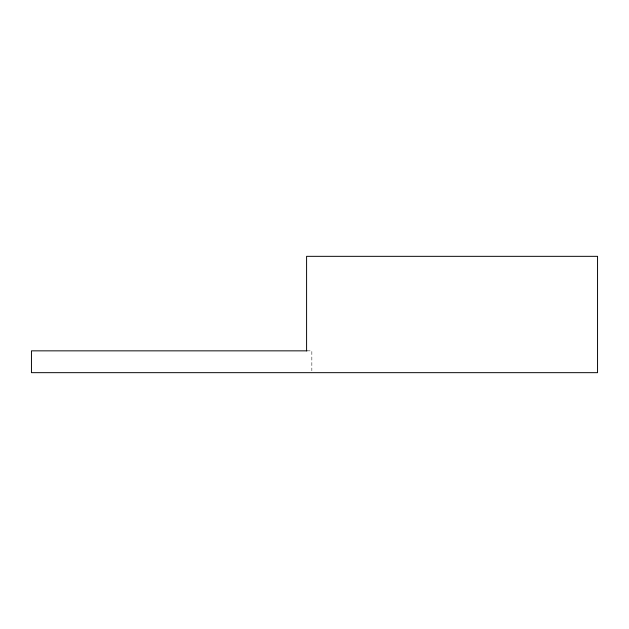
<?xml version="1.0" encoding="UTF-8"?>
<svg xmlns="http://www.w3.org/2000/svg" width="629" height="629" viewBox="0 0 629 629"><rect width="100%" height="100%" fill="white"/><g stroke="black" fill="none" stroke-linecap="round" stroke-linejoin="round"><path stroke-width="0.47" stroke-dasharray="3.15 2.36" d="M306.944 350.848L311.842 350.848L311.842 370.772"/><path stroke-width="0.94" d="M306.944 350.848L31.45 350.848L31.45 372.667L597.55 372.667L597.55 256.333L306.59 256.333L306.59 350.848"/></g></svg>
